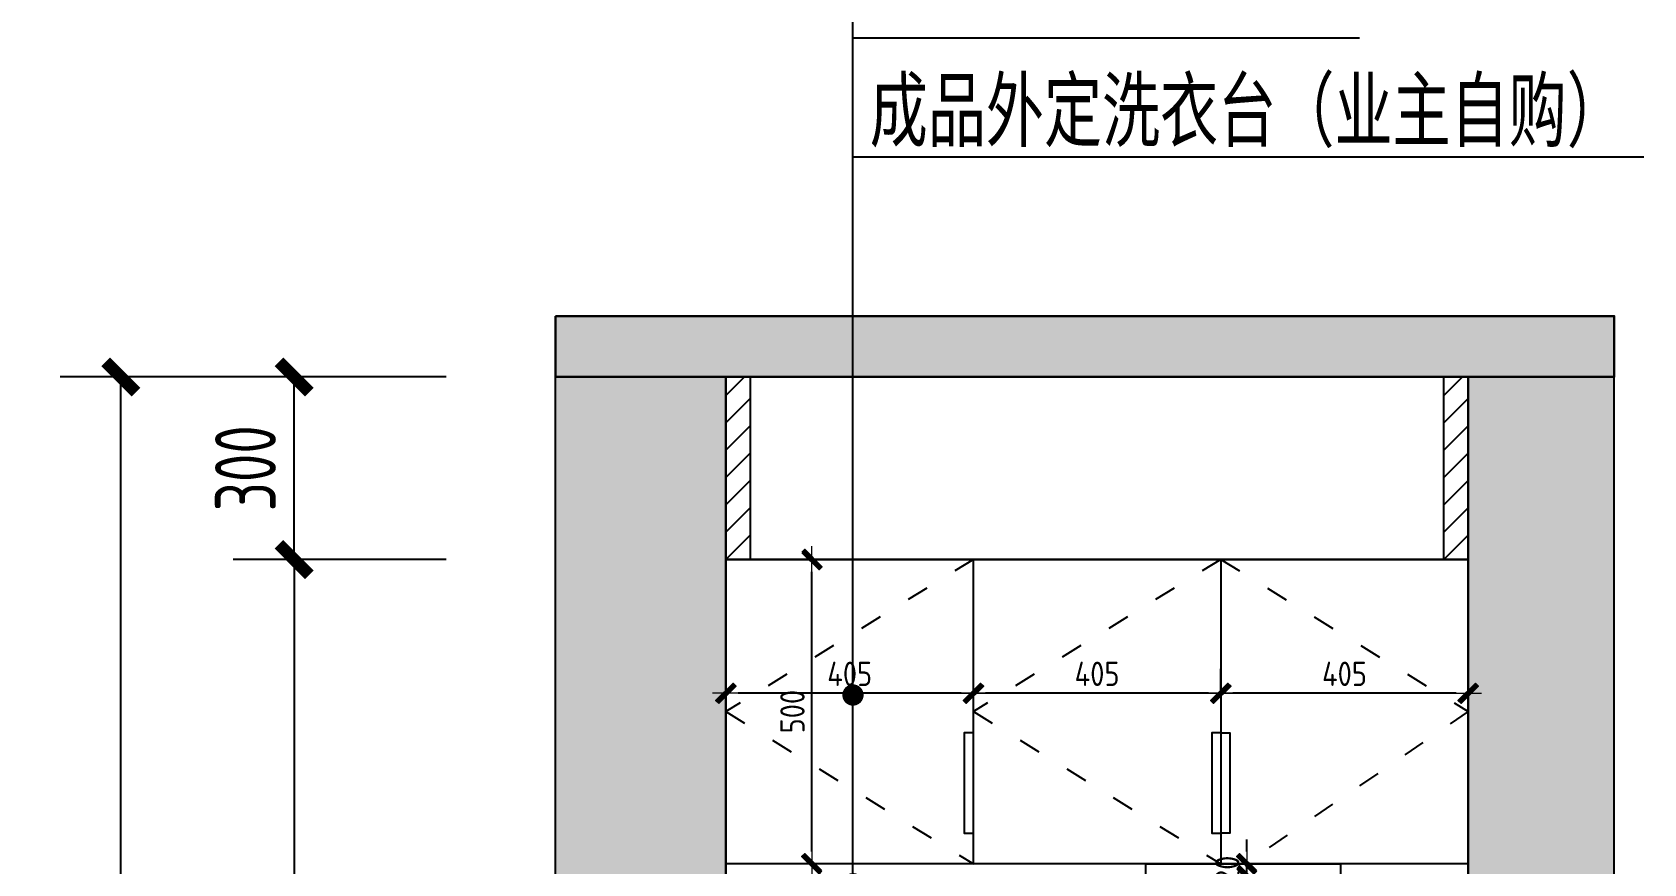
# Model space of a CAD drawing. Header units: millimetres. Extents: x 104198 to 1296755, y -81101 to 81453.
# Drawn here: x 705433 to 708082, y -24475 to -23108 of the extents above; entities that cross this region are included whole.
import ezdxf
from ezdxf.xclip import XClip

# ---------------------------------------------------------------- set-up
doc = ezdxf.new("R2010")
doc.units = ezdxf.units.MM
doc.header["$XCLIPFRAME"] = 0
doc.header["$PDMODE"] = 3
doc.linetypes.add('ACAD_ISO03W100', pattern=[30, 12, -18])
doc.layers.get('Defpoints').update_dxf_attribs({"color": 250})
doc.layers.add('--外框线', color=7, linetype='Continuous', lineweight=30)
for name, color, linetype in [('0家具', 51, 'Continuous'), ('D■02 地材填充', 250, 'Continuous'), ('墙体', 7, 'Continuous'), ('天棚图层', 51, 'Continuous'), ('窗户', 1, 'Continuous'), ('门', 250, 'Continuous')]:
    doc.layers.add(name, color=color, linetype=linetype)
doc.styles.add('CCD_DIM', font='ARCHS.SHX')
doc.styles.add('尺寸标注', font='ARCHS.SHX', dxfattribs={"width": 0.8})
doc.styles.add('黑体', font='simhei.ttf', dxfattribs={"width": 0.7})
doc.dimstyles.get("Standard").update_dxf_attribs({"dimtxt": 0.18, "dimasz": 0.18, "dimexe": 0.18, "dimexo": 0.0625, "dimgap": 0.09, "dimtad": 0, "dimtih": 1, "dimtoh": 1, "dimdec": 4, "dimzin": 0, "dimdsep": 46, "dimtxsty": 'Standard', "dimcen": 0.09, "dimadec": 0, "dimazin": 0, "dimtfac": 1, "dimtdec": 4, "dimtofl": 0, "dimtmove": 0, "dimatfit": 3, "dimfxl": 1, "dimtolj": 1, "dimtzin": 0, "dimarcsym": 0})
doc.dimstyles.new('海龍1：20', dxfattribs={"dimscale": 20, "dimtxt": 2, "dimasz": 1, "dimexe": 2, "dimexo": 2, "dimgap": 0.6, "dimtad": 1, "dimdec": 0, "dimrnd": 5, "dimdsep": 46, "dimtxsty": 'CCD_DIM', "dimblk": 'WS-cj', "dimcen": 1, "dimclrd": 44, "dimclre": 44, "dimclrt": 2, "dimadec": 0, "dimazin": 2, "dimtfac": 1, "dimtdec": 4, "dimtix": 1, "dimtmove": 2, "dimatfit": 3, "dimldrblk": 'CCD_Leader_Arrow', "dimfxl": 5, "dimfxlon": 1, "dimtolj": 1, "dimarcsym": 0})
doc.dimstyles.new('海龍1：50', dxfattribs={"dimscale": 50, "dimtxt": 2, "dimasz": 1, "dimexe": 2, "dimexo": 2, "dimgap": 0.6, "dimtad": 1, "dimdec": 0, "dimrnd": 5, "dimdsep": 46, "dimtxsty": 'CCD_DIM', "dimblk": 'WS-cj', "dimcen": 1, "dimclrd": 44, "dimclre": 44, "dimclrt": 2, "dimadec": 0, "dimazin": 2, "dimtfac": 1, "dimtdec": 4, "dimtix": 1, "dimtmove": 2, "dimatfit": 3, "dimldrblk": 'CCD_Leader_Arrow', "dimfxl": 5, "dimfxlon": 1, "dimtolj": 1, "dimarcsym": 0})
doc.dimstyles.new('立面标注', dxfattribs={"dimtxt": 100, "dimasz": 35, "dimexe": 20, "dimexo": 100, "dimtad": 1, "dimdec": 0, "dimtxsty": '黑体', "dimblk": 'ARCHTICK', "dimcen": 80, "dimdle": 20, "dimclrd": 251, "dimclre": 251, "dimclrt": 256, "dimadec": 0, "dimazin": 0, "dimtfac": 1, "dimtdec": 0, "dimtix": 1, "dimtmove": 2, "dimatfit": 3, "dimldrblk": 'DOT', "dimfxl": 200, "dimfxlon": 1, "dimarcsym": 0})

# ---------------------------------------------------------------- blocks, each defined once
blk = doc.blocks.new('_ArchTick')
at = {"color": 2, "linetype": 'ByBlock', "const_width": 0.4}
blk.add_lwpolyline([(-0.5, -0.5), (0.5, 0.5)], dxfattribs=at)
blk = doc.blocks.new('*D257')
at = {"color": 44, "lineweight": -2, "transparency": 16777216}
for p, q in [((705828.6, -23674.8), (705478.6, -23674.8)), ((705578.6, -26244.8), (705578.6, -23674.8)), ((705828.6, -26244.8), (705478.6, -26244.8))]:
    blk.add_line(p, q, dxfattribs=at)
at = {"layer": 'Defpoints', "color": 0, "transparency": 16777216}
for p in [(705578.6, -23674.8), (706613, -23674.8), (706063.4, -26244.8)]:
    blk.add_point(p, dxfattribs=at)
at = {"color": 44, "lineweight": -2, "transparency": 16777216, "xscale": 50, "yscale": 50, "zscale": 50}
for p, rotation in [((705578.6, -23674.8), 90), ((705578.6, -26244.8), 270)]:
    blk.add_blockref('_ArchTick', p, dxfattribs=dict(at, rotation=rotation))
at = {"color": 2, "transparency": 16777216, "insert": (705498.6, -24959.8), "char_height": 100, "attachment_point": 5, "rotation": 90, "style": '尺寸标注'}
blk.add_mtext('\\A1;2570', dxfattribs=at)
blk = doc.blocks.new('CCD_Leader_Arrow')
at = {"color": 50, "linetype": 'ByBlock'}
blk.add_line((0, 0), (-1, 0), dxfattribs=at)
for points in [[(-0.859, 0.668), (-0.597, 0.852), (-0.24, 0), (0, 0)], [(-0.859, -0.668), (-0.597, -0.852), (-0.24, 0), (0, 0)]]:
    blk.add_solid(points, dxfattribs=at)
blk = doc.blocks.new('WS-cj')
blk.add_hatch(color=2).paths.add_polyline_path([(0.588, 0.818), (-0.818, -0.588), (-0.588, -0.818), (0.818, 0.588)])
at = {"color": 2, "linetype": 'ByBlock', "lineweight": 0}
for p, q in [((-1.1, 0), (0, 0)), ((0, 0), (1.1, 0))]:
    blk.add_line(p, q, dxfattribs=at)
at = {"color": 2}
blk.add_lwpolyline([(0.588, 0.818), (-0.818, -0.588), (-0.588, -0.818), (0.818, 0.588)], close=True, dxfattribs=at)
blk = doc.blocks.new('*D258')
at = {"color": 44, "lineweight": -2, "transparency": 16777216}
for p, q in [((706113.4, -23974.8), (705763.4, -23974.8)), ((705863.4, -23974.8), (705863.4, -26164.8)), ((706099.8, -26164.8), (705763.4, -26164.8))]:
    blk.add_line(p, q, dxfattribs=at)
at = {"layer": 'Defpoints', "color": 0, "transparency": 16777216}
for p in [(706613, -23974.8), (705863.4, -26164.8), (706199.8, -26164.8)]:
    blk.add_point(p, dxfattribs=at)
at = {"color": 44, "lineweight": -2, "transparency": 16777216, "xscale": 50, "yscale": 50, "zscale": 50}
for p, rotation in [((705863.4, -23974.8), 90), ((705863.4, -26164.8), 270)]:
    blk.add_blockref('_ArchTick', p, dxfattribs=dict(at, rotation=rotation))
at = {"color": 2, "transparency": 16777216, "insert": (705783.4, -25069.8), "char_height": 100, "attachment_point": 5, "rotation": 90, "style": '尺寸标注'}
blk.add_mtext('\\A1;2190', dxfattribs=at)
blk = doc.blocks.new('*D259')
at = {"color": 44, "lineweight": -2, "transparency": 16777216}
for p, q in [((706113.4, -23674.8), (705763.4, -23674.8)), ((705863.4, -23974.8), (705863.4, -23674.8)), ((706113.4, -23974.8), (705763.4, -23974.8))]:
    blk.add_line(p, q, dxfattribs=at)
at = {"layer": 'Defpoints', "color": 0, "transparency": 16777216}
for p in [(705863.4, -23674.8), (706613, -23674.8), (706613, -23974.8)]:
    blk.add_point(p, dxfattribs=at)
at = {"color": 44, "lineweight": -2, "transparency": 16777216, "xscale": 50, "yscale": 50, "zscale": 50}
for p, rotation in [((705863.4, -23674.8), 90), ((705863.4, -23974.8), 270)]:
    blk.add_blockref('_ArchTick', p, dxfattribs=dict(at, rotation=rotation))
at = {"color": 2, "transparency": 16777216, "insert": (705783.4, -23824.8), "char_height": 100, "attachment_point": 5, "rotation": 90, "style": '尺寸标注'}
blk.add_mtext('\\A1;300', dxfattribs=at)
blk = doc.blocks.new('_Dot')
at = {"color": 2, "linetype": 'ByBlock', "lineweight": -2}
blk.add_line((-0.5, 0), (-1, 0), dxfattribs=at)
at = {"color": 2, "linetype": 'ByBlock', "const_width": 0.5}
blk.add_lwpolyline([(-0.25, 0, 1), (0.25, 0, 1)], format="xyb", close=True, dxfattribs=at)
blk = doc.blocks.new('fhdghrthe')
at = {"layer": '墙体', "color": 251}
for p, q in [((576116, 18920.1), (578616, 18920.1)), ((576116, 18820.1), (578616, 18820.1))]:
    blk.add_line(p, q, dxfattribs=at)
at = {"layer": '窗户', "color": 1}
for p, q in [((576116, 19010.1), (578616, 19010.1)), ((576116, 18730.1), (578616, 18730.1))]:
    blk.add_line(p, q, dxfattribs=at)
at = {"layer": '门', "color": 250}
for p, q in [((578016, 17510.1), (575866, 17510.1)), ((575866, 17230.1), (578016, 17230.1))]:
    blk.add_line(p, q, dxfattribs=at)
blk = doc.blocks.new('*D873')
at = {"color": 44, "lineweight": -2, "transparency": 16777216}
for p, q in [((706714.5, -23974.8), (706674.5, -23974.8)), ((706714.5, -24454.8), (706714.5, -23994.8)), ((706714.5, -24474.8), (706674.5, -24474.8))]:
    blk.add_line(p, q, dxfattribs=at)
at = {"layer": 'Defpoints', "color": 0, "transparency": 16777216}
for p in [(706714.5, -23974.8), (706714.5, -23974.8), (706714.5, -24474.8)]:
    blk.add_point(p, dxfattribs=at)
at = {"color": 44, "lineweight": -2, "transparency": 16777216, "xscale": 20, "yscale": 20, "zscale": 20}
for p, rotation in [((706714.5, -23974.8), 90), ((706714.5, -24474.8), 270)]:
    blk.add_blockref('WS-cj', p, dxfattribs=dict(at, rotation=rotation))
at = {"color": 2, "transparency": 16777216, "insert": (706682.5, -24224.8), "char_height": 40, "attachment_point": 5, "rotation": 90, "style": 'CCD_DIM'}
blk.add_mtext('\\A1;500', dxfattribs=at)
blk = doc.blocks.new('*D875')
at = {"color": 44, "lineweight": -2, "transparency": 16777216}
for p, q in [((707386.6, -24194.7), (707386.6, -24154.7)), ((707793.2, -24240.2), (707793.2, -24154.7)), ((707773.2, -24194.7), (707406.6, -24194.7))]:
    blk.add_line(p, q, dxfattribs=at)
at = {"layer": 'Defpoints', "color": 0, "transparency": 16777216}
for p in [(707386.6, -24194.7), (707386.6, -24201.8), (707793.2, -24280.2)]:
    blk.add_point(p, dxfattribs=at)
at = {"color": 44, "lineweight": -2, "transparency": 16777216, "xscale": 20, "yscale": 20, "zscale": 20, "rotation": 180}
blk.add_blockref('WS-cj', (707386.6, -24194.7), dxfattribs=at)
at = {"color": 44, "lineweight": -2, "transparency": 16777216, "xscale": 20, "yscale": 20, "zscale": 20}
blk.add_blockref('WS-cj', (707793.2, -24194.7), dxfattribs=at)
at = {"color": 2, "transparency": 16777216, "insert": (707589.9, -24162.7), "char_height": 40, "attachment_point": 5, "style": 'CCD_DIM'}
blk.add_mtext('\\A1;405', dxfattribs=at)
blk = doc.blocks.new('*D876')
at = {"color": 44, "lineweight": -2, "transparency": 16777216}
for p, q in [((706979.9, -24194.7), (706979.9, -24154.7)), ((707386.6, -24194.7), (707386.6, -24154.7)), ((707366.6, -24194.7), (706999.9, -24194.7))]:
    blk.add_line(p, q, dxfattribs=at)
at = {"layer": 'Defpoints', "color": 0, "transparency": 16777216}
for p in [(706979.9, -24194.7), (706979.9, -24194.7), (707386.6, -24201.8)]:
    blk.add_point(p, dxfattribs=at)
at = {"color": 44, "lineweight": -2, "transparency": 16777216, "xscale": 20, "yscale": 20, "zscale": 20, "rotation": 180}
blk.add_blockref('WS-cj', (706979.9, -24194.7), dxfattribs=at)
at = {"color": 44, "lineweight": -2, "transparency": 16777216, "xscale": 20, "yscale": 20, "zscale": 20}
blk.add_blockref('WS-cj', (707386.6, -24194.7), dxfattribs=at)
at = {"color": 2, "transparency": 16777216, "insert": (707183.2, -24162.7), "char_height": 40, "attachment_point": 5, "style": 'CCD_DIM'}
blk.add_mtext('\\A1;405', dxfattribs=at)
blk = doc.blocks.new('*D877')
at = {"color": 44, "lineweight": -2, "transparency": 16777216}
for p, q in [((706573.2, -24203.2), (706573.2, -24154.7)), ((706979.9, -24194.7), (706979.9, -24154.7)), ((706959.9, -24194.7), (706593.2, -24194.7))]:
    blk.add_line(p, q, dxfattribs=at)
at = {"layer": 'Defpoints', "color": 0, "transparency": 16777216}
for p in [(706573.2, -24194.7), (706979.9, -24194.7), (706573.2, -24243.2)]:
    blk.add_point(p, dxfattribs=at)
at = {"color": 44, "lineweight": -2, "transparency": 16777216, "xscale": 20, "yscale": 20, "zscale": 20, "rotation": 180}
blk.add_blockref('WS-cj', (706573.2, -24194.7), dxfattribs=at)
at = {"color": 44, "lineweight": -2, "transparency": 16777216, "xscale": 20, "yscale": 20, "zscale": 20}
blk.add_blockref('WS-cj', (706979.9, -24194.7), dxfattribs=at)
at = {"color": 2, "transparency": 16777216, "insert": (706776.6, -24162.7), "char_height": 40, "attachment_point": 5, "style": 'CCD_DIM'}
blk.add_mtext('\\A1;405', dxfattribs=at)
blk = doc.blocks.new('*D1037')
at = {"color": 44, "lineweight": -2, "transparency": 16777216}
for p, q in [((707429.3, -24494.8), (707469.3, -24494.8)), ((707429.3, -24774.8), (707429.3, -24514.8)), ((707429.3, -24794.8), (707389.3, -24794.8))]:
    blk.add_line(p, q, dxfattribs=at)
at = {"layer": 'Defpoints', "color": 0, "transparency": 16777216}
for p in [(707403.4, -24494.8), (707429.3, -24494.8), (707460.3, -24794.8)]:
    blk.add_point(p, dxfattribs=at)
at = {"color": 44, "lineweight": -2, "transparency": 16777216, "xscale": 20, "yscale": 20, "zscale": 20}
for p, rotation in [((707429.3, -24494.8), 90), ((707429.3, -24794.8), 270)]:
    blk.add_blockref('WS-cj', p, dxfattribs=dict(at, rotation=rotation))
at = {"color": 2, "transparency": 16777216, "insert": (707397.3, -24644.8), "char_height": 40, "attachment_point": 5, "rotation": 90, "style": 'CCD_DIM'}
blk.add_mtext('\\A1;300', dxfattribs=at)
blk = doc.blocks.new('*D1038')
at = {"color": 44, "lineweight": -2, "transparency": 16777216}
for p, q in [((707429.3, -24454.8), (707429.3, -24434.8)), ((707429.3, -24474.8), (707469.3, -24474.8)), ((707429.3, -24494.8), (707429.3, -24474.8)), ((707429.3, -24494.8), (707469.3, -24494.8)), ((707429.3, -24514.8), (707429.3, -24534.8))]:
    blk.add_line(p, q, dxfattribs=at)
at = {"layer": 'Defpoints', "color": 0, "transparency": 16777216}
for p in [(707403.4, -24474.8), (707429.3, -24474.8), (707403.4, -24494.8)]:
    blk.add_point(p, dxfattribs=at)
at = {"color": 44, "lineweight": -2, "transparency": 16777216, "xscale": 20, "yscale": 20, "zscale": 20}
for p, rotation in [((707429.3, -24474.8), 270), ((707429.3, -24494.8), 90)]:
    blk.add_blockref('WS-cj', p, dxfattribs=dict(at, rotation=rotation))
at = {"color": 2, "transparency": 16777216, "insert": (707397.3, -24484.8), "char_height": 40, "attachment_point": 5, "rotation": 90, "style": 'CCD_DIM'}
blk.add_mtext('\\A1;20', dxfattribs=at)

msp = doc.modelspace()

# ---------------------------------------------------------------- hatches: boundary and pattern name
h = msp.add_hatch(color=252)
h.dxf.hatch_style = 1
h.paths.add_polyline_path([(708033.2, -23574.8), (706293.2, -23574.8), (706293.2, -23674.8), (706573.2, -23674.8), (708033.2, -23674.8)])
h.paths.add_polyline_path([(708033.2, -23674.8), (707793.2, -23674.8), (707793.2, -26394.8), (708033.2, -26394.8)])
h.paths.add_polyline_path([(706573.2, -23674.8), (706293.2, -23674.8), (706293.2, -26394.8), (706573.2, -26394.8)])
h.paths.add_polyline_path([(707793.2, -26294.8), (706573.2, -26294.8), (706573.2, -26394.8), (707793.2, -26394.8)])
at = {"layer": 'D■02 地材填充'}
h = msp.add_hatch(dxfattribs=at)
h.set_pattern_fill('ANSI31', color=256, scale=10, angle=180, style=0)
h.set_pattern_definition([(225, (706573.22, -23974.832), (22.4506, -22.4506), [])])
h.paths.add_polyline_path([(706613.2, -23674.8), (706573.2, -23674.8), (706573.2, -23974.8), (706613.2, -23974.8)])
h = msp.add_hatch(dxfattribs=at)
h.set_pattern_fill('ANSI31', color=256, scale=10, angle=180, style=0)
h.set_pattern_definition([(225, (707753.22, -23974.832), (22.4506, -22.4506), [])])
h.paths.add_polyline_path([(707793.2, -23674.8), (707753.2, -23674.8), (707753.2, -23974.8), (707793.2, -23974.8)])

# ---------------------------------------------------------------- linework, layer by layer
at = {"layer": '--外框线', "color": 1}
for p, q in [((706573.2, -23674.8), (706573.2, -26294.8)), ((707793.2, -26294.8), (707793.2, -23674.8))]:
    msp.add_line(p, q, dxfattribs=at)
at = {"layer": '--外框线', "color": 252}
msp.add_lwpolyline([(706293.2, -23574.8), (708033.2, -23574.8), (708033.2, -23674.8), (706293.2, -23674.8)], close=True, dxfattribs=at)
at = {"layer": '--外框线', "color": 1}
msp.add_lwpolyline([(707793.2, -23974.8), (706573.2, -23974.8)], dxfattribs=at)
at = {"color": 2}
for p, q in [((706573.2, -23674.8), (706573.2, -23974.8)), ((706613.2, -23674.8), (706613.2, -23974.8)), ((707753.2, -23974.8), (707753.2, -23674.8)), ((706979.9, -24474.8), (706979.9, -23974.8)), ((707386.6, -23974.8), (707386.6, -24474.8)), ((707263.2, -26244.8), (707263.2, -24474.8)), ((707583.2, -24474.8), (707583.2, -25304.8))]:
    msp.add_line(p, q, dxfattribs=at)
for p, q in [((706573.2, -26244.8), (706573.2, -24474.8)), ((707243.2, -24474.8), (706593.2, -24474.8))]:
    msp.add_line(p, q)
at = {"color": 252}
for points in [[(706573.2, -26394.8), (706293.2, -26394.8), (706293.2, -23674.8), (706573.2, -23674.8)], [(707793.2, -26394.8), (708033.2, -26394.8), (708033.2, -23674.8), (707793.2, -23674.8)]]:
    msp.add_lwpolyline(points, close=True, dxfattribs=at)
at = {"color": 2}
for points in [[(707793.2, -24474.8), (706573.2, -24474.8), (706573.2, -23974.8), (707793.2, -23974.8)], [(707583.2, -24814.8), (707263.2, -24814.8), (707263.2, -24474.8), (707583.2, -24474.8)]]:
    msp.add_lwpolyline(points, close=True, dxfattribs=at)
at = {"color": 251, "linetype": 'ACAD_ISO03W100', "ltscale": 3}
for points in [[(706979.9, -23974.8), (706573.2, -24224.8), (706979.9, -24474.8)], [(707386.6, -23974.8), (706979.9, -24224.8), (707386.6, -24474.8)], [(707386.6, -23974.8), (707793.2, -24224.8), (707426.6, -24474.8)]]:
    msp.add_lwpolyline(points, dxfattribs=at)
at = {"color": 2}
for points in [[(706979.9, -24259.7), (706964.9, -24259.7), (706964.9, -24424.8), (706979.9, -24424.8)], [(707386.6, -24259.7), (707371.6, -24259.7), (707371.6, -24424.8), (707386.6, -24424.8)], [(707386.6, -24259.7), (707401.6, -24259.7), (707401.6, -24424.8), (707386.6, -24424.8)]]:
    msp.add_lwpolyline(points, dxfattribs=at)

# ---------------------------------------------------------------- block references
at = {"color": 1}
ref = msp.add_blockref('fhdghrthe', (725303.3, -600026.2), dxfattribs=dict(at, rotation=90))
XClip(ref).set_block_clipping_path([(577750.6381572259, 16900.6245112416), (579077.1813489834, 19300.4134889952)])

# ---------------------------------------------------------------- texts
at = {"layer": '天棚图层', "insert": (708050.7, -23298.9), "char_height": 100, "attachment_point": 9, "style": '黑体'}
msp.add_mtext('成品外定洗衣台（业主自购）', dxfattribs=at)

# ---------------------------------------------------------------- dimensions: what is measured, and where the dimension line sits
for base, p1, p2, dimstyle, override, picture, middle in [((705578.6, -23674.8), (706063.4, -26244.8), (706613, -23674.8), '海龍1：50', {"dimtxsty": '尺寸标注', "dimblk1": 'ArchTick', "dimblk2": 'ArchTick', "dimsah": 1}, '*D257', (705498.6, -24959.8)), ((705863.4, -23674.8), (706613, -23974.8), (706613, -23674.8), '海龍1：50', {"dimtxsty": '尺寸标注', "dimblk1": 'ArchTick', "dimblk2": 'ArchTick', "dimsah": 1}, '*D259', (705783.4, -23824.8)), ((705863.4, -26164.8), (706613, -23974.8), (706199.8, -26164.8), '海龍1：50', {"dimtxsty": '尺寸标注', "dimblk1": 'ArchTick', "dimblk2": 'ArchTick', "dimsah": 1}, '*D258', (705783.4, -25069.8)), ((707429.3, -24474.8), (707403.4, -24494.8), (707403.4, -24474.8), 'Standard', {"dimscale": 20, "dimtxt": 2, "dimasz": 1, "dimexe": 2, "dimexo": 2, "dimgap": 0.6, "dimtad": 1, "dimtih": 0, "dimtoh": 0, "dimdec": 0, "dimrnd": 5, "dimzin": 8, "dimtxsty": 'CCD_DIM', "dimblk": 'WS-cj', "dimcen": 1, "dimclrd": 44, "dimclre": 44, "dimclrt": 2, "dimazin": 2, "dimtix": 1, "dimtofl": 1, "dimtmove": 2, "dimldrblk": 'CCD_Leader_Arrow', "dimfxl": 5, "dimfxlon": 1, "dimtzin": 8}, '*D1038', (707397.3, -24484.8)), ((707429.3, -24494.8), (707460.3, -24794.8), (707403.4, -24494.8), 'Standard', {"dimscale": 20, "dimtxt": 2, "dimasz": 1, "dimexe": 2, "dimexo": 2, "dimgap": 0.6, "dimtad": 1, "dimtih": 0, "dimtoh": 0, "dimdec": 0, "dimrnd": 5, "dimzin": 8, "dimtxsty": 'CCD_DIM', "dimblk": 'WS-cj', "dimcen": 1, "dimclrd": 44, "dimclre": 44, "dimclrt": 2, "dimazin": 2, "dimtix": 1, "dimtofl": 1, "dimtmove": 2, "dimldrblk": 'CCD_Leader_Arrow', "dimfxl": 5, "dimfxlon": 1, "dimtzin": 8}, '*D1037', (707397.3, -24644.8))]:
    dim = msp.add_linear_dim(base=base, p1=p1, p2=p2, angle=90, dimstyle=dimstyle, override=override)
    dim.commit()
    dim.dimension.update_dxf_attribs({"geometry": picture, "text_midpoint": middle})
dim = msp.add_linear_dim(base=(706714.5, -23974.8), p1=(706714.5, -24474.8), p2=(706714.5, -23974.8), angle=90, dimstyle='海龍1：20')
dim.commit()
dim.dimension.update_dxf_attribs({"geometry": '*D873', "text_midpoint": (706682.5, -24224.8)})
for base, p1, p2, picture, middle in [((706573.2, -24194.7), (706979.9, -24194.7), (706573.2, -24243.2), '*D877', (706776.6, -24162.7)), ((706979.9, -24194.7), (707386.6, -24201.8), (706979.9, -24194.7), '*D876', (707183.2, -24162.7)), ((707386.6, -24194.7), (707793.2, -24280.2), (707386.6, -24201.8), '*D875', (707589.9, -24162.7))]:
    dim = msp.add_linear_dim(base=base, p1=p1, p2=p2, dimstyle='海龍1：20')
    dim.commit()
    dim.dimension.update_dxf_attribs({"geometry": picture, "text_midpoint": middle})

# ---------------------------------------------------------------- leaders
at = {"layer": '0家具', "color": 51}
for points in [[(706782, -24507.6), (706782, -22898), (707966.6, -22880)], [(706782, -24197.5), (706782, -23117.2), (707614.3, -23117.2)], [(706782, -25842.2), (706782, -23313), (708081.8, -23313)]]:
    msp.add_leader(points, dimstyle='立面标注', dxfattribs=at)

doc.saveas('drawing.dxf')
